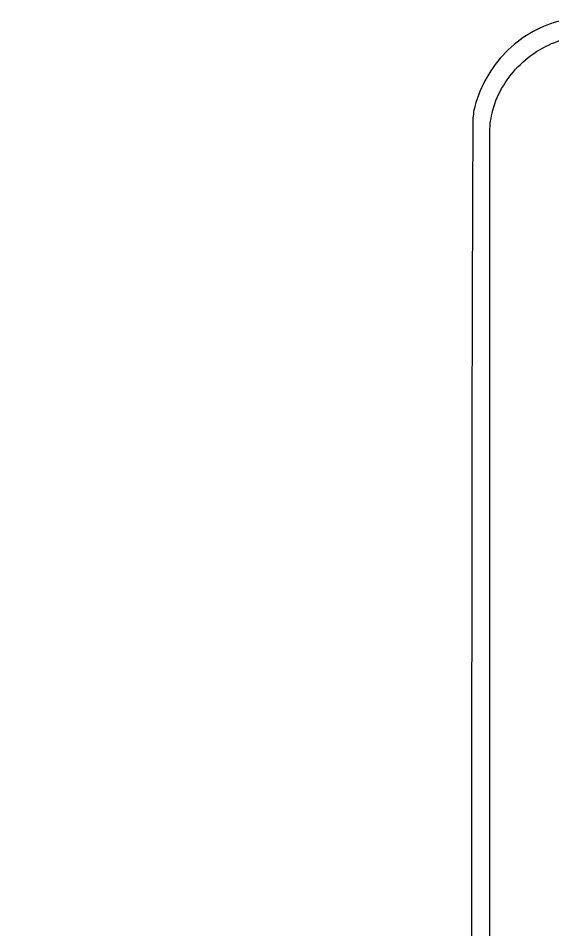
# Model space of a CAD drawing. Extents: x 56 to 1133, y 13 to 780.
# Drawn here: x 960.11 to 980.08, y 745.58 to 779.67 of the extents above; entities that cross this region are included whole.
import ezdxf

# ---------------------------------------------------------------- set-up
doc = ezdxf.new("R2010")
doc.units = 0
doc.header["$MEASUREMENT"] = 0

msp = doc.modelspace()

# ---------------------------------------------------------------- linework, layer by layer
for points in [[(1017.40694, 575.895877, -0.000001), (1070.584681, 576.252606, -0.000002), (1122.697079, 576.601864, -0.000762)], [(949.508039, 401.901185, -0.000001), (949.529232, 360.757398, -0.000095)], [(949.909968, 360.762414, -0.000001), (949.931161, 401.901185, -0.259795)], [(529.032925, 286.436984, -0.000002), (529.83462, 265.012438, -0.000004), (530.769888, 240.009811, -0.000003), (531.839084, 211.4154, 0.000001), (532.991169, 180.601107, 0.000001), (534.178651, 148.843697, 0.000001), (535.23949, 120.47627, 0.000003), (535.941746, 101.701946, 0.000115)], [(1130.14234, 577.288816, 0.000001), (1112.945079, 577.188951, 0.000111)], [(1054.539, 779.665964, 0.000045), (1012.645805, 779.660199, 0.000367), (993.484772, 779.641753, 0.000073), (980.860027, 779.618477, 0.065274), (980.269703, 779.539886, 0.068288), (979.221637, 779.097905, 0.065374), (978.313972, 778.384684, 0.064634), (977.612773, 777.452935, 0.064077), (977.170214, 776.370364, 0.064089), (977.092796, 775.787679, 0.000248), (977.068698, 769.076013, 0.000682), (977.050804, 758.73792, 0.000086), (977.046404, 736.355024, 0.000079), (977.050394, 706.439779, 0.003156), (977.093901, 699.852335, 0.011139), (977.208069, 696.609751, 0.108434), (977.576789, 695.295359, 0.060292), (978.162521, 694.457229, 0.061293), (978.928359, 693.788287, 0.059922), (979.849985, 693.313348, 0.053366), (980.8947, 693.047141, 0.035728), (982.119406, 692.959489, 0.000005), (1054.580027, 692.958571, 0.000005), (1127.038215, 692.959144, 0.035582)], [(709.138363, 517.551959, 0.000072), (709.121796, 442.82444, 0.000019), (709.1172, 324.090018, -0.000009), (709.114218, 161.564965, -0.000147)], [(709.450724, 554.916273, 0.000002), (709.414274, 575.305401, 0.198447)], [(528.70788, 577.073614, 0.000003), (528.686579, 549.005158, 0.000159)], [(1130.319428, 549.297508, 0.000003), (1130.298148, 577.178284, 0.310328)], [(999.895262, 130.411957, -0.000016), (999.889323, 214.686923, -0.00001), (999.8874, 314.7966)], [(977.723738, 697.380759, -0.000011), (977.722823, 736.358283, -0.000011), (977.723684, 775.335814, -0.056695), (977.811867, 776.1107, -0.071598), (978.168904, 777.032497, -0.065167), (978.780522, 777.84946, -0.064678), (979.586782, 778.486695, -0.068498), (980.514, 778.881865, -0.066293), (980.964373, 778.942442, -0.000031), (995.954599, 778.96117, -0.000293), (1016.87865, 778.973761, -0.000057), (1054.7505, 778.970064)], [(1131.442712, 775.016829, -0.000014), (1131.443689, 736.357733, -0.000014), (1131.442532, 697.691612, -0.046875)], [(949.534419, 437.103757, -0.000003), (949.50785, 417.314747, -0.198562)], [(949.93135, 417.399347, -0.000003), (949.904781, 437.177782, -0.000198)]]:
    msp.add_lwpolyline(points, format="xyb")

doc.saveas('drawing.dxf')
